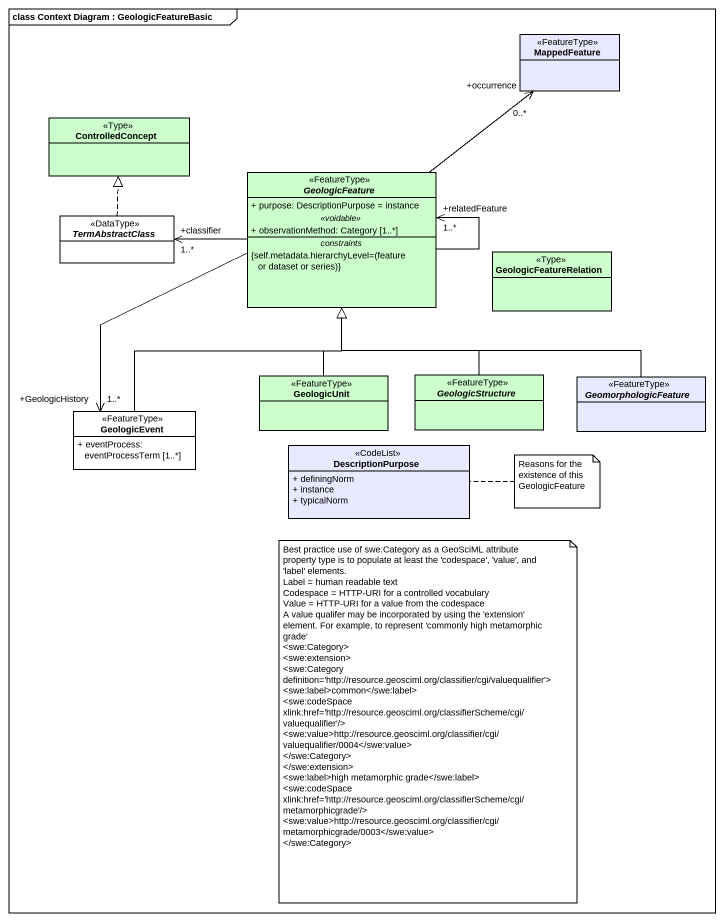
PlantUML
@startuml
mainframe class Context Diagram : GeologicFeatureBasic
hide circle
hide empty members
skinparam classAttributeIconSize 0
class MappedFeature <<FeatureType>> #E9E9FF
class ControlledConcept <<Type>> #CCFFCC
abstract class GeologicFeature <<FeatureType>> #CCFFCC {
  + purpose: DescriptionPurpose = instance
  .. <<voidable>> ..
  + observationMethod: Category [1..*]
  -- constraints --
  {field} {self.metadata.hierarchyLevel=(feature or dataset or series)}
}
abstract class TermAbstractClass <<DataType>>
class GeologicFeatureRelation <<Type>> #CCFFCC
class GeologicUnit <<FeatureType>> #CCFFCC
abstract class GeologicStructure <<FeatureType>> #CCFFCC
abstract class GeomorphologicFeature <<FeatureType>> #E9E9FF
class GeologicEvent <<FeatureType>> {
  + eventProcess: eventProcessTerm [1..*]
}
class DescriptionPurpose <<CodeList>> #E9E9FF {
  + definingNorm
  + instance
  + typicalNorm
}
GeologicFeature -up-> "+occurrence\n0..*" MappedFeature
GeologicFeature --> "+relatedFeature\n1..*" GeologicFeature
GeologicFeature -left-> "+classifier\n1..*" TermAbstractClass
GeologicFeature --> "+GeologicHistory\n1..*" GeologicEvent
TermAbstractClass .up.|> ControlledConcept
GeologicUnit -up-|> GeologicFeature
GeologicStructure -up-|> GeologicFeature
GeomorphologicFeature -left-|> GeologicFeature
GeologicEvent -up-|> GeologicFeature
note right of DescriptionPurpose : Reasons for the existence of this GeologicFeature
note as N2
  Best practice use of swe:Category as a GeoSciML attribute property type is to populate at least the 'codespace', 'value', and 'label' elements.
  Label = human readable text
  Codespace = HTTP-URI for a controlled vocabulary
  Value = HTTP-URI for a value from the codespace
  A value qualifer may be incorporated by using the 'extension' element. For example, to represent 'commonly high metamorphic grade'
  <swe:Category>
  <swe:extension>
  <swe:Category definition='http://resource.geosciml.org/classifier/cgi/valuequalifier'>
  <swe:label>common</swe:label>
  <swe:codeSpace xlink:href='http://resource.geosciml.org/classifierScheme/cgi/valuequalifier'/>
  <swe:value>http://resource.geosciml.org/classifier/cgi/valuequalifier/0004</swe:value>
  </swe:Category>
  </swe:extension>
  <swe:label>high metamorphic grade</swe:label>
  <swe:codeSpace xlink:href='http://resource.geosciml.org/classifierScheme/cgi/metamorphicgrade'/>
  <swe:value>http://resource.geosciml.org/classifier/cgi/metamorphicgrade/0003</swe:value>
  </swe:Category>
end note
@enduml
